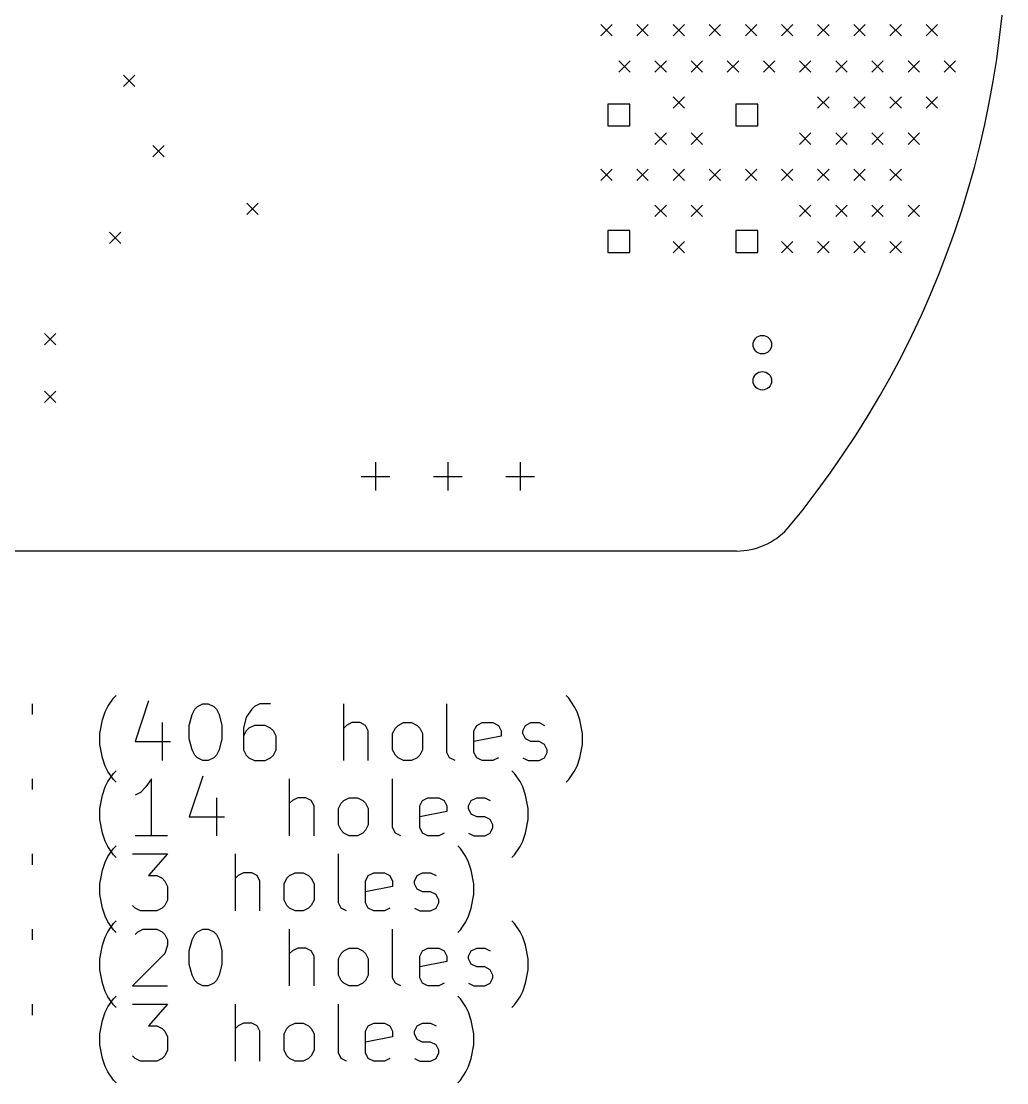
# Model space of a CAD drawing. Extents: x 113.9 to 183, y -111.9 to -37.6.
# Drawn here: x 148.35 to 182.97, y -111.92 to -74.61 of the extents above; entities that cross this region are included whole.
import ezdxf

# ---------------------------------------------------------------- set-up
doc = ezdxf.new("R2010")
doc.units = 0
doc.layers.add('BLACK', color=7, linetype='CONTINUOUS')

msp = doc.modelspace()

# ---------------------------------------------------------------- linework, layer by layer
at = {"layer": 'BLACK', "linetype": 'CONTINUOUS'}
for p, q in [((168.71, -74.73), (169.11, -75.13)), ((169.11, -74.73), (168.71, -75.13)), ((169.98, -74.73), (170.38, -75.13)), ((170.38, -74.73), (169.98, -75.13)), ((171.25, -74.73), (171.65, -75.13)), ((171.65, -74.73), (171.25, -75.13)), ((172.52, -74.73), (172.92, -75.13)), ((172.92, -74.73), (172.52, -75.13)), ((173.79, -74.73), (174.19, -75.13)), ((174.19, -74.73), (173.79, -75.13)), ((175.06, -74.73), (175.46, -75.13)), ((175.46, -74.73), (175.06, -75.13)), ((176.33, -74.73), (176.73, -75.13)), ((176.73, -74.73), (176.33, -75.13)), ((177.6, -74.73), (178, -75.13)), ((178, -74.73), (177.6, -75.13)), ((178.87, -74.73), (179.27, -75.13)), ((179.27, -74.73), (178.87, -75.13)), ((180.14, -74.73), (180.54, -75.13)), ((180.54, -74.73), (180.14, -75.13)), ((169.345, -76), (169.745, -76.4)), ((169.745, -76), (169.345, -76.4)), ((170.615, -76), (171.015, -76.4)), ((171.015, -76), (170.615, -76.4)), ((171.885, -76), (172.285, -76.4)), ((172.285, -76), (171.885, -76.4)), ((173.155, -76), (173.555, -76.4)), ((173.555, -76), (173.155, -76.4)), ((174.425, -76), (174.825, -76.4)), ((174.825, -76), (174.425, -76.4)), ((175.695, -76), (176.095, -76.4)), ((176.095, -76), (175.695, -76.4)), ((176.965, -76), (177.365, -76.4)), ((177.365, -76), (176.965, -76.4)), ((178.235, -76), (178.635, -76.4)), ((178.635, -76), (178.235, -76.4)), ((179.505, -76), (179.905, -76.4)), ((179.905, -76), (179.505, -76.4)), ((180.775, -76), (181.175, -76.4)), ((181.175, -76), (180.775, -76.4)), ((151.946, -76.508), (152.346, -76.908)), ((152.346, -76.508), (151.946, -76.908)), ((169.727617, -77.522873), (168.956863, -77.522873)), ((168.956863, -77.522873), (168.956863, -78.293627)), ((169.727617, -78.293627), (169.727617, -77.522873)), ((171.25, -77.27), (171.65, -77.67)), ((171.65, -77.27), (171.25, -77.67)), ((174.227617, -77.522873), (173.456863, -77.522873)), ((173.456863, -77.522873), (173.456863, -78.293627)), ((174.227617, -78.293627), (174.227617, -77.522873)), ((176.33, -77.27), (176.73, -77.67)), ((176.73, -77.27), (176.33, -77.67)), ((177.6, -77.27), (178, -77.67)), ((178, -77.27), (177.6, -77.67)), ((178.87, -77.27), (179.27, -77.67)), ((179.27, -77.27), (178.87, -77.67)), ((180.14, -77.27), (180.54, -77.67)), ((180.54, -77.27), (180.14, -77.67)), ((168.956863, -78.293627), (169.727617, -78.293627)), ((173.456863, -78.293627), (174.227617, -78.293627)), ((170.615, -78.54), (171.015, -78.94)), ((171.015, -78.54), (170.615, -78.94)), ((171.885, -78.54), (172.285, -78.94)), ((172.285, -78.54), (171.885, -78.94)), ((175.695, -78.54), (176.095, -78.94)), ((176.095, -78.54), (175.695, -78.94)), ((176.965, -78.54), (177.365, -78.94)), ((177.365, -78.54), (176.965, -78.94)), ((178.235, -78.54), (178.635, -78.94)), ((178.635, -78.54), (178.235, -78.94)), ((179.505, -78.54), (179.905, -78.94)), ((179.905, -78.54), (179.505, -78.94)), ((152.97724, -78.97825), (153.37724, -79.37825)), ((153.37724, -78.97825), (152.97724, -79.37825)), ((168.71, -79.81), (169.11, -80.21)), ((169.11, -79.81), (168.71, -80.21)), ((169.98, -79.81), (170.38, -80.21)), ((170.38, -79.81), (169.98, -80.21)), ((171.25, -79.81), (171.65, -80.21)), ((171.65, -79.81), (171.25, -80.21)), ((172.52, -79.81), (172.92, -80.21)), ((172.92, -79.81), (172.52, -80.21)), ((173.79, -79.81), (174.19, -80.21)), ((174.19, -79.81), (173.79, -80.21)), ((175.06, -79.81), (175.46, -80.21)), ((175.46, -79.81), (175.06, -80.21)), ((176.33, -79.81), (176.73, -80.21)), ((176.73, -79.81), (176.33, -80.21)), ((177.6, -79.81), (178, -80.21)), ((178, -79.81), (177.6, -80.21)), ((178.87, -79.81), (179.27, -80.21)), ((179.27, -79.81), (178.87, -80.21)), ((156.27924, -81.01025), (156.67924, -81.41025)), ((156.67924, -81.01025), (156.27924, -81.41025)), ((170.615, -81.08), (171.015, -81.48)), ((171.015, -81.08), (170.615, -81.48)), ((171.885, -81.08), (172.285, -81.48)), ((172.285, -81.08), (171.885, -81.48)), ((175.695, -81.08), (176.095, -81.48)), ((176.095, -81.08), (175.695, -81.48)), ((176.965, -81.08), (177.365, -81.48)), ((177.365, -81.08), (176.965, -81.48)), ((178.235, -81.08), (178.635, -81.48)), ((178.635, -81.08), (178.235, -81.48)), ((179.505, -81.08), (179.905, -81.48)), ((179.905, -81.08), (179.505, -81.48)), ((151.45324, -82.02625), (151.85324, -82.42625)), ((151.85324, -82.02625), (151.45324, -82.42625)), ((169.727617, -81.967873), (168.956863, -81.967873)), ((168.956863, -81.967873), (168.956863, -82.738627)), ((169.727617, -82.738627), (169.727617, -81.967873)), ((174.227617, -81.967873), (173.456863, -81.967873)), ((173.456863, -81.967873), (173.456863, -82.738627)), ((174.227617, -82.738627), (174.227617, -81.967873)), ((171.25, -82.35), (171.65, -82.75)), ((171.65, -82.35), (171.25, -82.75)), ((175.06, -82.35), (175.46, -82.75)), ((175.46, -82.35), (175.06, -82.75)), ((176.33, -82.35), (176.73, -82.75)), ((176.73, -82.35), (176.33, -82.75)), ((177.6, -82.35), (178, -82.75)), ((178, -82.35), (177.6, -82.75)), ((178.87, -82.35), (179.27, -82.75)), ((179.27, -82.35), (178.87, -82.75)), ((168.956863, -82.738627), (169.727617, -82.738627)), ((173.456863, -82.738627), (174.227617, -82.738627)), ((149.16724, -85.58225), (149.56724, -85.98225)), ((149.56724, -85.58225), (149.16724, -85.98225)), ((149.16724, -87.61425), (149.56724, -88.01425)), ((149.56724, -87.61425), (149.16724, -88.01425)), ((160.79724, -90.10825), (160.79724, -91.10825)), ((163.33724, -90.10825), (163.33724, -91.10825)), ((165.87724, -90.10825), (165.87724, -91.10825)), ((160.29724, -90.60825), (161.29724, -90.60825)), ((162.83724, -90.60825), (163.83724, -90.60825)), ((165.37724, -90.60825), (166.37724, -90.60825)), ((173.482, -93.231331), (125.476, -93.231331)), ((151.400065, -98.691407), (151.590541, -98.405692)), ((151.590541, -98.405692), (151.68578, -98.310454)), ((167.590543, -98.405692), (167.495305, -98.310454)), ((167.781019, -98.691407), (167.590543, -98.405692)), ((148.733398, -98.596169), (148.733398, -98.977121)), ((151.304827, -98.881883), (151.400065, -98.691407)), ((152.828636, -98.500931), (152.352446, -99.929502)), ((154.352446, -98.977121), (154.447684, -98.786645)), ((154.447684, -98.786645), (154.542922, -98.691407)), ((154.542922, -98.691407), (154.733398, -98.596169)), ((154.733398, -98.596169), (154.923875, -98.596169)), ((154.923875, -98.596169), (155.114351, -98.691407)), ((155.114351, -98.691407), (155.209589, -98.786645)), ((155.209589, -98.786645), (155.304827, -98.977121)), ((156.447684, -98.786645), (156.257208, -99.072359)), ((156.542922, -98.691407), (156.447684, -98.786645)), ((156.733398, -98.596169), (156.542922, -98.691407)), ((157.114351, -98.596169), (156.733398, -98.596169)), ((159.68578, -100.596169), (159.68578, -98.596169)), ((163.304828, -100.310454), (163.304828, -98.596169)), ((167.876257, -98.881883), (167.781019, -98.691407)), ((151.114351, -99.643788), (151.209589, -99.167597)), ((151.209589, -99.167597), (151.304827, -98.881883)), ((154.257208, -99.358073), (154.352446, -98.977121)), ((155.304827, -98.977121), (155.400065, -99.358073)), ((156.257208, -99.072359), (156.16197, -99.453311)), ((167.971495, -99.167597), (167.876257, -98.881883)), ((168.066733, -99.643788), (167.971495, -99.167597)), ((153.304827, -99.262835), (153.304827, -100.596169)), ((154.257208, -99.834264), (154.257208, -99.358073)), ((155.400065, -99.358073), (155.400065, -99.834264)), ((156.16197, -99.453311), (156.16197, -100.215216)), ((156.257208, -99.54855), (156.16197, -99.739026)), ((156.352446, -99.453311), (156.257208, -99.54855)), ((156.542922, -99.358073), (156.352446, -99.453311)), ((156.923875, -99.358073), (156.542922, -99.358073)), ((157.114351, -99.453311), (156.923875, -99.358073)), ((157.209589, -99.54855), (157.114351, -99.453311)), ((157.304827, -99.739026), (157.209589, -99.54855)), ((159.781018, -99.358073), (159.68578, -99.453311)), ((159.971494, -99.262835), (159.781018, -99.358073)), ((160.257209, -99.262835), (159.971494, -99.262835)), ((160.447685, -99.358073), (160.257209, -99.262835)), ((160.542923, -99.54855), (160.447685, -99.358073)), ((160.542923, -100.596169), (160.542923, -99.54855)), ((161.400066, -99.643788), (161.495304, -99.453311)), ((161.495304, -99.453311), (161.590542, -99.358073)), ((161.590542, -99.358073), (161.781018, -99.262835)), ((161.781018, -99.262835), (162.066733, -99.262835)), ((162.066733, -99.262835), (162.257209, -99.358073)), ((162.257209, -99.358073), (162.352447, -99.453311)), ((162.352447, -99.453311), (162.447685, -99.643788)), ((164.257209, -99.54855), (164.352447, -99.358073)), ((164.257209, -100.310454), (164.257209, -99.54855)), ((164.352447, -99.358073), (164.542923, -99.262835)), ((164.542923, -99.262835), (164.923876, -99.262835)), ((164.923876, -99.262835), (165.114352, -99.358073)), ((165.114352, -99.358073), (165.20959, -99.54855)), ((165.20959, -99.54855), (165.20959, -99.739026)), ((165.971495, -99.54855), (166.066733, -99.358073)), ((165.971495, -99.643788), (165.971495, -99.54855)), ((166.066733, -99.358073), (166.257209, -99.262835)), ((166.257209, -99.262835), (166.542923, -99.262835)), ((166.542923, -99.262835), (166.7334, -99.358073)), ((151.114351, -100.02474), (151.114351, -99.643788)), ((152.352446, -99.929502), (153.590541, -99.929502)), ((154.352446, -100.215216), (154.257208, -99.834264)), ((155.400065, -99.834264), (155.304827, -100.215216)), ((157.304827, -100.215216), (157.304827, -99.739026)), ((161.400066, -100.215216), (161.400066, -99.643788)), ((162.447685, -99.643788), (162.447685, -100.215216)), ((165.20959, -99.739026), (164.257209, -99.929502)), ((166.066733, -99.834264), (165.971495, -99.643788)), ((166.257209, -99.929502), (166.066733, -99.834264)), ((166.542923, -99.929502), (166.257209, -99.929502)), ((166.7334, -100.02474), (166.542923, -99.929502)), ((168.066733, -100.02474), (168.066733, -99.643788)), ((151.209589, -100.500931), (151.114351, -100.02474)), ((154.447684, -100.405692), (154.352446, -100.215216)), ((155.304827, -100.215216), (155.209589, -100.405692)), ((156.16197, -100.215216), (156.257208, -100.405692)), ((157.209589, -100.405692), (157.304827, -100.215216)), ((161.495304, -100.405692), (161.400066, -100.215216)), ((162.447685, -100.215216), (162.352447, -100.405692)), ((163.400066, -100.500931), (163.304828, -100.310454)), ((164.352447, -100.500931), (164.257209, -100.310454)), ((166.828638, -100.215216), (166.7334, -100.02474)), ((166.7334, -100.500931), (166.828638, -100.310454)), ((166.828638, -100.310454), (166.828638, -100.215216)), ((167.971495, -100.500931), (168.066733, -100.02474)), ((151.304827, -100.786645), (151.209589, -100.500931)), ((154.542922, -100.500931), (154.447684, -100.405692)), ((154.733398, -100.596169), (154.542922, -100.500931)), ((154.923875, -100.596169), (154.733398, -100.596169)), ((155.114351, -100.500931), (154.923875, -100.596169)), ((155.209589, -100.405692), (155.114351, -100.500931)), ((156.257208, -100.405692), (156.352446, -100.500931)), ((156.352446, -100.500931), (156.542922, -100.596169)), ((156.542922, -100.596169), (156.923875, -100.596169)), ((156.923875, -100.596169), (157.114351, -100.500931)), ((157.114351, -100.500931), (157.209589, -100.405692)), ((161.590542, -100.500931), (161.495304, -100.405692)), ((161.781018, -100.596169), (161.590542, -100.500931)), ((162.066733, -100.596169), (161.781018, -100.596169)), ((162.257209, -100.500931), (162.066733, -100.596169)), ((162.352447, -100.405692), (162.257209, -100.500931)), ((163.590542, -100.596169), (163.400066, -100.500931)), ((164.542923, -100.596169), (164.352447, -100.500931)), ((164.923876, -100.596169), (164.542923, -100.596169)), ((165.114352, -100.500931), (164.923876, -100.596169)), ((165.971495, -100.500931), (166.161971, -100.596169)), ((166.161971, -100.596169), (166.542923, -100.596169)), ((166.542923, -100.596169), (166.7334, -100.500931)), ((167.876257, -100.786645), (167.971495, -100.500931)), ((151.400065, -100.977121), (151.304827, -100.786645)), ((151.590541, -101.262835), (151.400065, -100.977121)), ((151.400065, -101.331407), (151.590541, -101.045692)), ((151.590541, -101.045692), (151.68578, -100.950454)), ((165.685781, -101.045692), (165.590543, -100.950454)), ((165.876257, -101.331407), (165.685781, -101.045692)), ((167.590543, -101.262835), (167.781019, -100.977121)), ((167.781019, -100.977121), (167.876257, -100.786645)), ((148.733398, -101.236169), (148.733398, -101.617121)), ((151.304827, -101.521883), (151.400065, -101.331407)), ((151.68578, -101.358073), (151.590541, -101.262835)), ((152.923874, -101.236169), (152.733398, -101.521883)), ((152.923874, -103.236169), (152.923874, -101.236169)), ((154.733398, -101.140931), (154.257208, -102.569502)), ((157.781018, -103.236169), (157.781018, -101.236169)), ((161.400066, -102.950454), (161.400066, -101.236169)), ((165.971495, -101.521883), (165.876257, -101.331407)), ((167.495305, -101.358073), (167.590543, -101.262835)), ((151.114351, -102.283788), (151.209589, -101.807597)), ((151.209589, -101.807597), (151.304827, -101.521883)), ((152.542922, -101.712359), (152.352446, -101.807597)), ((152.733398, -101.521883), (152.542922, -101.712359)), ((166.066733, -101.807597), (165.971495, -101.521883)), ((166.161971, -102.283788), (166.066733, -101.807597)), ((155.209589, -101.902835), (155.209589, -103.236169)), ((157.876256, -101.998073), (157.781018, -102.093311)), ((158.066732, -101.902835), (157.876256, -101.998073)), ((158.352447, -101.902835), (158.066732, -101.902835)), ((158.542923, -101.998073), (158.352447, -101.902835)), ((158.638161, -102.18855), (158.542923, -101.998073)), ((158.638161, -103.236169), (158.638161, -102.18855)), ((159.495304, -102.283788), (159.590542, -102.093311)), ((159.590542, -102.093311), (159.68578, -101.998073)), ((159.68578, -101.998073), (159.876256, -101.902835)), ((159.876256, -101.902835), (160.161971, -101.902835)), ((160.161971, -101.902835), (160.352447, -101.998073)), ((160.352447, -101.998073), (160.447685, -102.093311)), ((160.447685, -102.093311), (160.542923, -102.283788)), ((162.352447, -102.18855), (162.447685, -101.998073)), ((162.352447, -102.950454), (162.352447, -102.18855)), ((162.447685, -101.998073), (162.638161, -101.902835)), ((162.638161, -101.902835), (163.019114, -101.902835)), ((163.019114, -101.902835), (163.20959, -101.998073)), ((163.20959, -101.998073), (163.304828, -102.18855)), ((163.304828, -102.18855), (163.304828, -102.379026)), ((164.066733, -102.18855), (164.161971, -101.998073)), ((164.066733, -102.283788), (164.066733, -102.18855)), ((164.161971, -101.998073), (164.352447, -101.902835)), ((164.352447, -101.902835), (164.638161, -101.902835)), ((164.638161, -101.902835), (164.828638, -101.998073)), ((151.114351, -102.66474), (151.114351, -102.283788)), ((154.257208, -102.569502), (155.495303, -102.569502)), ((159.495304, -102.855216), (159.495304, -102.283788)), ((160.542923, -102.283788), (160.542923, -102.855216)), ((163.304828, -102.379026), (162.352447, -102.569502)), ((164.161971, -102.474264), (164.066733, -102.283788)), ((164.352447, -102.569502), (164.161971, -102.474264)), ((164.638161, -102.569502), (164.352447, -102.569502)), ((164.828638, -102.66474), (164.638161, -102.569502)), ((166.161971, -102.66474), (166.161971, -102.283788)), ((151.209589, -103.140931), (151.114351, -102.66474)), ((159.590542, -103.045692), (159.495304, -102.855216)), ((160.542923, -102.855216), (160.447685, -103.045692)), ((161.495304, -103.140931), (161.400066, -102.950454)), ((162.447685, -103.140931), (162.352447, -102.950454)), ((164.923876, -102.855216), (164.828638, -102.66474)), ((164.828638, -103.140931), (164.923876, -102.950454)), ((164.923876, -102.950454), (164.923876, -102.855216)), ((166.066733, -103.140931), (166.161971, -102.66474)), ((151.304827, -103.426645), (151.209589, -103.140931)), ((153.495303, -103.236169), (152.352446, -103.236169)), ((159.68578, -103.140931), (159.590542, -103.045692)), ((159.876256, -103.236169), (159.68578, -103.140931)), ((160.161971, -103.236169), (159.876256, -103.236169)), ((160.352447, -103.140931), (160.161971, -103.236169)), ((160.447685, -103.045692), (160.352447, -103.140931)), ((161.68578, -103.236169), (161.495304, -103.140931)), ((162.638161, -103.236169), (162.447685, -103.140931)), ((163.019114, -103.236169), (162.638161, -103.236169)), ((163.20959, -103.140931), (163.019114, -103.236169)), ((164.066733, -103.140931), (164.257209, -103.236169)), ((164.257209, -103.236169), (164.638161, -103.236169)), ((164.638161, -103.236169), (164.828638, -103.140931)), ((165.971495, -103.426645), (166.066733, -103.140931)), ((151.400065, -103.617121), (151.304827, -103.426645)), ((151.590541, -103.902835), (151.400065, -103.617121)), ((151.400065, -103.971407), (151.590541, -103.685692)), ((151.590541, -103.685692), (151.68578, -103.590454)), ((163.781019, -103.685692), (163.685781, -103.590454)), ((163.971495, -103.971407), (163.781019, -103.685692)), ((165.685781, -103.902835), (165.876257, -103.617121)), ((165.876257, -103.617121), (165.971495, -103.426645)), ((148.733398, -103.876169), (148.733398, -104.257121)), ((151.304827, -104.161883), (151.400065, -103.971407)), ((151.68578, -103.998073), (151.590541, -103.902835)), ((152.257208, -103.876169), (153.495303, -103.876169)), ((153.495303, -103.876169), (152.828636, -104.638073)), ((155.876256, -105.876169), (155.876256, -103.876169)), ((159.495304, -105.590454), (159.495304, -103.876169)), ((164.066733, -104.161883), (163.971495, -103.971407)), ((165.590543, -103.998073), (165.685781, -103.902835)), ((151.114351, -104.923788), (151.209589, -104.447597)), ((151.209589, -104.447597), (151.304827, -104.161883)), ((164.161971, -104.447597), (164.066733, -104.161883)), ((164.257209, -104.923788), (164.161971, -104.447597)), ((152.828636, -104.638073), (153.114351, -104.638073)), ((153.114351, -104.638073), (153.304827, -104.733311)), ((153.304827, -104.733311), (153.400065, -104.82855)), ((153.400065, -104.82855), (153.495303, -105.019026)), ((155.971494, -104.638073), (155.876256, -104.733311)), ((156.16197, -104.542835), (155.971494, -104.638073)), ((156.447685, -104.542835), (156.16197, -104.542835)), ((156.638161, -104.638073), (156.447685, -104.542835)), ((156.733399, -104.82855), (156.638161, -104.638073)), ((156.733399, -105.876169), (156.733399, -104.82855)), ((157.590542, -104.923788), (157.68578, -104.733311)), ((157.68578, -104.733311), (157.781018, -104.638073)), ((157.781018, -104.638073), (157.971494, -104.542835)), ((157.971494, -104.542835), (158.257209, -104.542835)), ((158.257209, -104.542835), (158.447685, -104.638073)), ((158.447685, -104.638073), (158.542923, -104.733311)), ((158.542923, -104.733311), (158.638161, -104.923788)), ((160.447685, -104.82855), (160.542923, -104.638073)), ((160.447685, -105.590454), (160.447685, -104.82855)), ((160.542923, -104.638073), (160.733399, -104.542835)), ((160.733399, -104.542835), (161.114352, -104.542835)), ((161.114352, -104.542835), (161.304828, -104.638073)), ((161.304828, -104.638073), (161.400066, -104.82855)), ((161.400066, -104.82855), (161.400066, -105.019026)), ((162.161971, -104.82855), (162.257209, -104.638073)), ((162.161971, -104.923788), (162.161971, -104.82855)), ((162.257209, -104.638073), (162.447685, -104.542835)), ((162.447685, -104.542835), (162.733399, -104.542835)), ((162.733399, -104.542835), (162.923876, -104.638073)), ((151.114351, -105.30474), (151.114351, -104.923788)), ((153.495303, -105.019026), (153.495303, -105.495216)), ((157.590542, -105.495216), (157.590542, -104.923788)), ((158.638161, -104.923788), (158.638161, -105.495216)), ((161.400066, -105.019026), (160.447685, -105.209502)), ((162.257209, -105.114264), (162.161971, -104.923788)), ((162.447685, -105.209502), (162.257209, -105.114264)), ((164.257209, -105.30474), (164.257209, -104.923788)), ((151.209589, -105.780931), (151.114351, -105.30474)), ((153.495303, -105.495216), (153.400065, -105.685692)), ((157.68578, -105.685692), (157.590542, -105.495216)), ((158.638161, -105.495216), (158.542923, -105.685692)), ((162.733399, -105.209502), (162.447685, -105.209502)), ((162.923876, -105.30474), (162.733399, -105.209502)), ((163.019114, -105.495216), (162.923876, -105.30474)), ((163.019114, -105.590454), (163.019114, -105.495216)), ((164.161971, -105.780931), (164.257209, -105.30474)), ((151.304827, -106.066645), (151.209589, -105.780931)), ((152.352446, -105.780931), (152.257208, -105.685692)), ((152.542922, -105.876169), (152.352446, -105.780931)), ((153.114351, -105.876169), (152.542922, -105.876169)), ((153.304827, -105.780931), (153.114351, -105.876169)), ((153.400065, -105.685692), (153.304827, -105.780931)), ((157.781018, -105.780931), (157.68578, -105.685692)), ((157.971494, -105.876169), (157.781018, -105.780931)), ((158.257209, -105.876169), (157.971494, -105.876169)), ((158.447685, -105.780931), (158.257209, -105.876169)), ((158.542923, -105.685692), (158.447685, -105.780931)), ((159.590542, -105.780931), (159.495304, -105.590454)), ((159.781018, -105.876169), (159.590542, -105.780931)), ((160.542923, -105.780931), (160.447685, -105.590454)), ((160.733399, -105.876169), (160.542923, -105.780931)), ((161.114352, -105.876169), (160.733399, -105.876169)), ((161.304828, -105.780931), (161.114352, -105.876169)), ((162.161971, -105.780931), (162.352447, -105.876169)), ((162.352447, -105.876169), (162.733399, -105.876169)), ((162.733399, -105.876169), (162.923876, -105.780931)), ((162.923876, -105.780931), (163.019114, -105.590454)), ((164.066733, -106.066645), (164.161971, -105.780931)), ((151.400065, -106.257121), (151.304827, -106.066645)), ((151.590541, -106.542835), (151.400065, -106.257121)), ((151.590541, -106.325692), (151.68578, -106.230454)), ((163.781019, -106.542835), (163.971495, -106.257121)), ((163.971495, -106.257121), (164.066733, -106.066645)), ((165.685781, -106.325692), (165.590543, -106.230454)), ((148.733398, -106.516169), (148.733398, -106.897121)), ((151.304827, -106.801883), (151.400065, -106.611407)), ((151.400065, -106.611407), (151.590541, -106.325692)), ((151.68578, -106.638073), (151.590541, -106.542835)), ((152.352446, -106.706645), (152.447684, -106.611407)), ((152.447684, -106.611407), (152.63816, -106.516169)), ((152.63816, -106.516169), (153.114351, -106.516169)), ((153.114351, -106.516169), (153.304827, -106.611407)), ((153.304827, -106.611407), (153.400065, -106.706645)), ((154.447684, -106.706645), (154.542922, -106.611407)), ((154.542922, -106.611407), (154.733398, -106.516169)), ((154.733398, -106.516169), (154.923875, -106.516169)), ((154.923875, -106.516169), (155.114351, -106.611407)), ((155.114351, -106.611407), (155.209589, -106.706645)), ((157.781018, -108.516169), (157.781018, -106.516169)), ((161.400066, -108.230454), (161.400066, -106.516169)), ((163.685781, -106.638073), (163.781019, -106.542835)), ((165.876257, -106.611407), (165.685781, -106.325692)), ((165.971495, -106.801883), (165.876257, -106.611407)), ((151.209589, -107.087597), (151.304827, -106.801883)), ((153.400065, -106.706645), (153.495303, -106.897121)), ((153.495303, -106.897121), (153.495303, -107.087597)), ((154.257208, -107.278073), (154.352446, -106.897121)), ((154.352446, -106.897121), (154.447684, -106.706645)), ((155.209589, -106.706645), (155.304827, -106.897121)), ((155.304827, -106.897121), (155.400065, -107.278073)), ((166.066733, -107.087597), (165.971495, -106.801883)), ((151.114351, -107.563788), (151.209589, -107.087597)), ((153.400065, -107.373311), (152.257208, -108.516169)), ((153.495303, -107.087597), (153.400065, -107.373311)), ((154.257208, -107.754264), (154.257208, -107.278073)), ((155.400065, -107.278073), (155.400065, -107.754264)), ((157.876256, -107.278073), (157.781018, -107.373311)), ((158.066732, -107.182835), (157.876256, -107.278073)), ((158.352447, -107.182835), (158.066732, -107.182835)), ((158.542923, -107.278073), (158.352447, -107.182835)), ((158.638161, -107.46855), (158.542923, -107.278073)), ((159.495304, -107.563788), (159.590542, -107.373311)), ((159.590542, -107.373311), (159.68578, -107.278073)), ((159.68578, -107.278073), (159.876256, -107.182835)), ((159.876256, -107.182835), (160.161971, -107.182835)), ((160.161971, -107.182835), (160.352447, -107.278073)), ((160.352447, -107.278073), (160.447685, -107.373311)), ((160.447685, -107.373311), (160.542923, -107.563788)), ((162.352447, -107.46855), (162.447685, -107.278073)), ((162.447685, -107.278073), (162.638161, -107.182835)), ((162.638161, -107.182835), (163.019114, -107.182835)), ((163.019114, -107.182835), (163.20959, -107.278073)), ((163.20959, -107.278073), (163.304828, -107.46855)), ((164.066733, -107.46855), (164.161971, -107.278073)), ((164.161971, -107.278073), (164.352447, -107.182835)), ((164.352447, -107.182835), (164.638161, -107.182835)), ((164.638161, -107.182835), (164.828638, -107.278073)), ((166.161971, -107.563788), (166.066733, -107.087597)), ((151.114351, -107.94474), (151.114351, -107.563788)), ((154.352446, -108.135216), (154.257208, -107.754264)), ((155.400065, -107.754264), (155.304827, -108.135216)), ((158.638161, -108.516169), (158.638161, -107.46855)), ((159.495304, -108.135216), (159.495304, -107.563788)), ((160.542923, -107.563788), (160.542923, -108.135216)), ((162.352447, -108.230454), (162.352447, -107.46855)), ((163.304828, -107.659026), (162.352447, -107.849502)), ((163.304828, -107.46855), (163.304828, -107.659026)), ((164.066733, -107.563788), (164.066733, -107.46855)), ((164.161971, -107.754264), (164.066733, -107.563788)), ((164.352447, -107.849502), (164.161971, -107.754264)), ((166.161971, -107.94474), (166.161971, -107.563788)), ((151.209589, -108.420931), (151.114351, -107.94474)), ((154.447684, -108.325692), (154.352446, -108.135216)), ((155.304827, -108.135216), (155.209589, -108.325692)), ((159.590542, -108.325692), (159.495304, -108.135216)), ((160.542923, -108.135216), (160.447685, -108.325692)), ((164.638161, -107.849502), (164.352447, -107.849502)), ((164.828638, -107.94474), (164.638161, -107.849502)), ((164.923876, -108.135216), (164.828638, -107.94474)), ((164.923876, -108.230454), (164.923876, -108.135216)), ((166.066733, -108.420931), (166.161971, -107.94474)), ((151.304827, -108.706645), (151.209589, -108.420931)), ((152.257208, -108.516169), (153.495303, -108.516169)), ((154.542922, -108.420931), (154.447684, -108.325692)), ((154.733398, -108.516169), (154.542922, -108.420931)), ((154.923875, -108.516169), (154.733398, -108.516169)), ((155.114351, -108.420931), (154.923875, -108.516169)), ((155.209589, -108.325692), (155.114351, -108.420931)), ((159.68578, -108.420931), (159.590542, -108.325692)), ((159.876256, -108.516169), (159.68578, -108.420931)), ((160.161971, -108.516169), (159.876256, -108.516169)), ((160.352447, -108.420931), (160.161971, -108.516169)), ((160.447685, -108.325692), (160.352447, -108.420931)), ((161.495304, -108.420931), (161.400066, -108.230454)), ((161.68578, -108.516169), (161.495304, -108.420931)), ((162.447685, -108.420931), (162.352447, -108.230454)), ((162.638161, -108.516169), (162.447685, -108.420931)), ((163.019114, -108.516169), (162.638161, -108.516169)), ((163.20959, -108.420931), (163.019114, -108.516169)), ((164.066733, -108.420931), (164.257209, -108.516169)), ((164.257209, -108.516169), (164.638161, -108.516169)), ((164.638161, -108.516169), (164.828638, -108.420931)), ((164.828638, -108.420931), (164.923876, -108.230454)), ((165.971495, -108.706645), (166.066733, -108.420931)), ((151.400065, -108.897121), (151.304827, -108.706645)), ((151.590541, -109.182835), (151.400065, -108.897121)), ((151.590541, -108.965692), (151.68578, -108.870454)), ((163.781019, -108.965692), (163.685781, -108.870454)), ((165.685781, -109.182835), (165.876257, -108.897121)), ((165.876257, -108.897121), (165.971495, -108.706645)), ((148.733398, -109.156169), (148.733398, -109.537121)), ((151.304827, -109.441883), (151.400065, -109.251407)), ((151.400065, -109.251407), (151.590541, -108.965692)), ((151.68578, -109.278073), (151.590541, -109.182835)), ((152.257208, -109.156169), (153.495303, -109.156169)), ((153.495303, -109.156169), (152.828636, -109.918073)), ((155.876256, -111.156169), (155.876256, -109.156169)), ((159.495304, -110.870454), (159.495304, -109.156169)), ((163.971495, -109.251407), (163.781019, -108.965692)), ((164.066733, -109.441883), (163.971495, -109.251407)), ((165.590543, -109.278073), (165.685781, -109.182835)), ((151.209589, -109.727597), (151.304827, -109.441883)), ((164.161971, -109.727597), (164.066733, -109.441883)), ((151.114351, -110.203788), (151.209589, -109.727597)), ((152.828636, -109.918073), (153.114351, -109.918073)), ((153.114351, -109.918073), (153.304827, -110.013311)), ((153.304827, -110.013311), (153.400065, -110.10855)), ((155.971494, -109.918073), (155.876256, -110.013311)), ((156.16197, -109.822835), (155.971494, -109.918073)), ((156.447685, -109.822835), (156.16197, -109.822835)), ((156.638161, -109.918073), (156.447685, -109.822835)), ((156.733399, -110.10855), (156.638161, -109.918073)), ((157.590542, -110.203788), (157.68578, -110.013311)), ((157.68578, -110.013311), (157.781018, -109.918073)), ((157.781018, -109.918073), (157.971494, -109.822835)), ((157.971494, -109.822835), (158.257209, -109.822835)), ((158.257209, -109.822835), (158.447685, -109.918073)), ((158.447685, -109.918073), (158.542923, -110.013311)), ((158.542923, -110.013311), (158.638161, -110.203788)), ((160.447685, -110.10855), (160.542923, -109.918073)), ((160.542923, -109.918073), (160.733399, -109.822835)), ((160.733399, -109.822835), (161.114352, -109.822835)), ((161.114352, -109.822835), (161.304828, -109.918073)), ((161.304828, -109.918073), (161.400066, -110.10855)), ((162.161971, -110.10855), (162.257209, -109.918073)), ((162.257209, -109.918073), (162.447685, -109.822835)), ((162.447685, -109.822835), (162.733399, -109.822835)), ((162.733399, -109.822835), (162.923876, -109.918073)), ((164.257209, -110.203788), (164.161971, -109.727597)), ((151.114351, -110.58474), (151.114351, -110.203788)), ((153.400065, -110.10855), (153.495303, -110.299026)), ((153.495303, -110.299026), (153.495303, -110.775216)), ((156.733399, -111.156169), (156.733399, -110.10855)), ((157.590542, -110.775216), (157.590542, -110.203788)), ((158.638161, -110.203788), (158.638161, -110.775216)), ((160.447685, -110.870454), (160.447685, -110.10855)), ((161.400066, -110.299026), (160.447685, -110.489502)), ((161.400066, -110.10855), (161.400066, -110.299026)), ((162.161971, -110.203788), (162.161971, -110.10855)), ((162.257209, -110.394264), (162.161971, -110.203788)), ((162.447685, -110.489502), (162.257209, -110.394264)), ((164.257209, -110.58474), (164.257209, -110.203788)), ((151.209589, -111.060931), (151.114351, -110.58474)), ((153.495303, -110.775216), (153.400065, -110.965692)), ((157.68578, -110.965692), (157.590542, -110.775216)), ((158.638161, -110.775216), (158.542923, -110.965692)), ((162.733399, -110.489502), (162.447685, -110.489502)), ((162.923876, -110.58474), (162.733399, -110.489502)), ((163.019114, -110.775216), (162.923876, -110.58474)), ((163.019114, -110.870454), (163.019114, -110.775216)), ((164.161971, -111.060931), (164.257209, -110.58474)), ((151.304827, -111.346645), (151.209589, -111.060931)), ((152.352446, -111.060931), (152.257208, -110.965692)), ((152.542922, -111.156169), (152.352446, -111.060931)), ((153.114351, -111.156169), (152.542922, -111.156169)), ((153.304827, -111.060931), (153.114351, -111.156169)), ((153.400065, -110.965692), (153.304827, -111.060931)), ((157.781018, -111.060931), (157.68578, -110.965692)), ((157.971494, -111.156169), (157.781018, -111.060931)), ((158.257209, -111.156169), (157.971494, -111.156169)), ((158.447685, -111.060931), (158.257209, -111.156169)), ((158.542923, -110.965692), (158.447685, -111.060931)), ((159.590542, -111.060931), (159.495304, -110.870454)), ((159.781018, -111.156169), (159.590542, -111.060931)), ((160.542923, -111.060931), (160.447685, -110.870454)), ((160.733399, -111.156169), (160.542923, -111.060931)), ((161.114352, -111.156169), (160.733399, -111.156169)), ((161.304828, -111.060931), (161.114352, -111.156169)), ((162.161971, -111.060931), (162.352447, -111.156169)), ((162.352447, -111.156169), (162.733399, -111.156169)), ((162.733399, -111.156169), (162.923876, -111.060931)), ((162.923876, -111.060931), (163.019114, -110.870454)), ((164.066733, -111.346645), (164.161971, -111.060931)), ((151.400065, -111.537121), (151.304827, -111.346645)), ((151.590541, -111.822835), (151.400065, -111.537121)), ((163.781019, -111.822835), (163.971495, -111.537121)), ((163.971495, -111.537121), (164.066733, -111.346645)), ((151.68578, -111.918073), (151.590541, -111.822835)), ((163.685781, -111.918073), (163.781019, -111.822835))]:
    msp.add_line(p, q, dxfattribs=at)
at = {"layer": 'BLACK'}
for centre in [(174.387, -85.979), (174.387, -87.249)]:
    msp.add_circle(centre, 0.325, dxfattribs=at)
for centre, radius, start, end in [((149.479, -71.074279), 33.493849, -399.6709423, -140.3290577), ((173.482, -90.805), 2.426332, -90, -42.8789036)]:
    msp.add_arc(centre, radius, start, end, dxfattribs=at)

doc.saveas('drawing.dxf')
